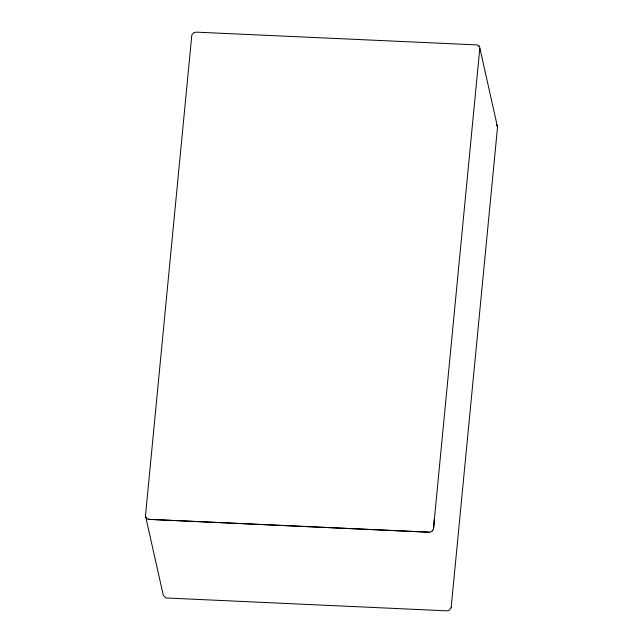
<?xml version="1.0" encoding="UTF-8"?>
<svg xmlns="http://www.w3.org/2000/svg" width="643" height="643" viewBox="0 0 643 643"><rect width="100%" height="100%" fill="white"/><g stroke="black" fill="none" stroke-linecap="round" stroke-linejoin="round"><path stroke-width="0.96" d="M434.411 519.046C433.358 522.904 435.673 531.898 429.17 532.203L150.004 519.423L147.456 519.005L145.792 517.141L145.471 515.799L191.831 34.955L193.824 32.632L196.404 32.15L476.945 44.906L478.866 45.894L479.646 47.1L497.529 127.105L451.153 607.723M479.799 48.458L433.414 529.117M451.145 607.764L449.28 610.263L446.901 610.85L165.966 597.958L163.29 595.265L145.471 515.799M432.233 531.046L432.675 530.459M429.17 532.203L148.195 519.303M478.866 45.894L479.373 46.545M496.605 124.541L497.529 127.105"/></g></svg>
